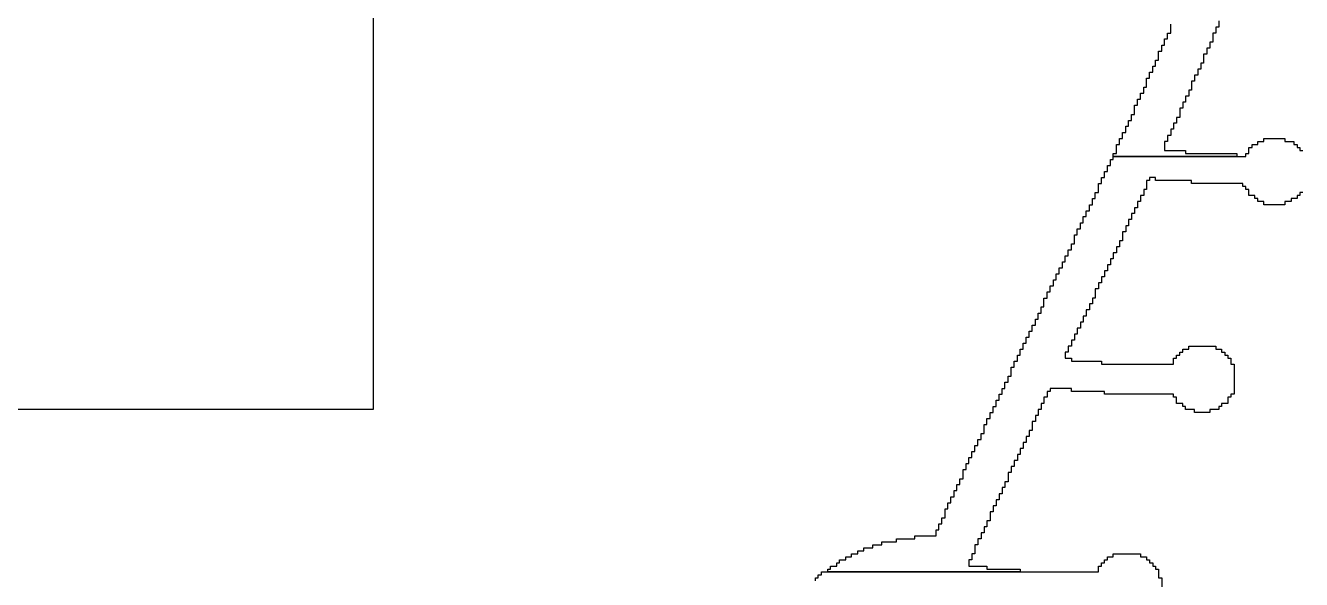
# Model space of a CAD drawing. Extents: x 134.1 to 218.7, y -126.2 to -72.1.
# Drawn here: x 200.26 to 209.23, y -112.63 to -108.73 of the extents above; entities that cross this region are included whole.
import ezdxf

# ---------------------------------------------------------------- set-up
doc = ezdxf.new("R2010")
doc.units = 0
doc.header["$MEASUREMENT"] = 0
doc.layers.add('BLACK', color=7, linetype='CONTINUOUS')

msp = doc.modelspace()

# ---------------------------------------------------------------- linework, layer by layer
at = {"layer": 'BLACK', "linetype": 'CONTINUOUS'}
for p, q in [((202.702, -83.4072), (202.702, -111.432)), ((208.313, -108.786), (208.313, -108.723)), ((208.651, -108.744), (208.631, -108.744)), ((208.631, -108.744), (208.631, -108.786)), ((208.651, -108.701), (208.651, -108.744)), ((208.27, -108.871), (208.27, -108.828)), ((208.27, -108.828), (208.29, -108.828)), ((208.29, -108.828), (208.29, -108.786)), ((208.29, -108.786), (208.313, -108.786)), ((208.608, -108.85), (208.587, -108.85)), ((208.587, -108.85), (208.587, -108.892)), ((208.631, -108.786), (208.608, -108.786)), ((208.608, -108.786), (208.608, -108.85)), ((208.227, -108.977), (208.227, -108.913)), ((208.227, -108.913), (208.25, -108.913)), ((208.25, -108.913), (208.25, -108.871)), ((208.25, -108.871), (208.27, -108.871)), ((208.567, -108.934), (208.544, -108.934)), ((208.544, -108.934), (208.544, -108.998)), ((208.587, -108.892), (208.567, -108.892)), ((208.567, -108.892), (208.567, -108.934)), ((208.186, -109.061), (208.186, -109.019)), ((208.186, -109.019), (208.206, -109.019)), ((208.206, -109.019), (208.206, -108.977)), ((208.206, -108.977), (208.227, -108.977)), ((208.524, -109.04), (208.504, -109.04)), ((208.504, -109.04), (208.504, -109.082)), ((208.544, -108.998), (208.524, -108.998)), ((208.524, -108.998), (208.524, -109.04)), ((208.143, -109.167), (208.143, -109.104)), ((208.143, -109.104), (208.163, -109.104)), ((208.163, -109.104), (208.163, -109.061)), ((208.163, -109.061), (208.186, -109.061)), ((208.481, -109.125), (208.46, -109.125)), ((208.46, -109.125), (208.46, -109.188)), ((208.504, -109.082), (208.481, -109.082)), ((208.481, -109.082), (208.481, -109.125)), ((208.1, -109.252), (208.1, -109.209)), ((208.1, -109.209), (208.123, -109.209)), ((208.123, -109.209), (208.123, -109.167)), ((208.123, -109.167), (208.143, -109.167)), ((208.46, -109.188), (208.44, -109.188)), ((208.44, -109.188), (208.44, -109.231)), ((208.059, -109.358), (208.059, -109.294)), ((208.059, -109.294), (208.079, -109.294)), ((208.079, -109.294), (208.079, -109.252)), ((208.079, -109.252), (208.1, -109.252)), ((208.397, -109.315), (208.377, -109.315)), ((208.377, -109.315), (208.377, -109.379)), ((208.417, -109.273), (208.397, -109.273)), ((208.397, -109.273), (208.397, -109.315)), ((208.44, -109.231), (208.417, -109.231)), ((208.417, -109.231), (208.417, -109.273)), ((208.016, -109.442), (208.016, -109.4)), ((208.016, -109.4), (208.036, -109.4)), ((208.036, -109.4), (208.036, -109.358)), ((208.036, -109.358), (208.059, -109.358)), ((208.377, -109.379), (208.354, -109.379)), ((208.354, -109.379), (208.354, -109.421)), ((207.973, -109.527), (207.973, -109.485)), ((207.973, -109.485), (207.996, -109.485)), ((207.996, -109.485), (207.996, -109.442)), ((207.996, -109.442), (208.016, -109.442)), ((208.333, -109.463), (208.313, -109.463)), ((208.313, -109.463), (208.313, -109.506)), ((208.354, -109.421), (208.333, -109.421)), ((208.333, -109.421), (208.333, -109.463)), ((207.932, -109.633), (207.932, -109.569)), ((207.932, -109.569), (207.952, -109.569)), ((207.952, -109.569), (207.952, -109.527)), ((207.952, -109.527), (207.973, -109.527)), ((208.29, -109.548), (208.27, -109.548)), ((208.27, -109.548), (208.27, -109.612)), ((208.313, -109.506), (208.29, -109.506)), ((208.29, -109.506), (208.29, -109.548)), ((208.885, -109.59), (208.885, -109.569)), ((208.885, -109.569), (208.925, -109.569)), ((208.925, -109.569), (208.925, -109.548)), ((208.925, -109.548), (208.968, -109.548)), ((208.968, -109.548), (208.968, -109.527)), ((208.968, -109.527), (209.116, -109.527)), ((209.116, -109.527), (209.116, -109.548)), ((209.116, -109.548), (209.179, -109.548)), ((209.179, -109.548), (209.179, -109.569)), ((209.179, -109.569), (209.202, -109.569)), ((209.202, -109.569), (209.202, -109.59)), ((207.909, -109.654), (207.909, -109.633)), ((207.909, -109.633), (207.932, -109.633)), ((207.909, -109.675), (207.909, -109.654)), ((207.909, -109.654), (208.841, -109.654)), ((208.778, -109.654), (207.909, -109.654)), ((208.27, -109.612), (208.417, -109.612)), ((208.417, -109.612), (208.417, -109.633)), ((208.417, -109.633), (208.778, -109.633)), ((208.778, -109.633), (208.778, -109.654)), ((208.841, -109.654), (208.841, -109.633)), ((208.841, -109.633), (208.862, -109.633)), ((208.862, -109.633), (208.862, -109.59)), ((208.862, -109.59), (208.885, -109.59)), ((209.202, -109.59), (209.222, -109.59)), ((209.222, -109.59), (209.222, -109.612)), ((209.222, -109.612), (209.243, -109.612)), ((207.846, -109.802), (207.846, -109.76)), ((207.846, -109.76), (207.869, -109.76)), ((207.869, -109.76), (207.869, -109.717)), ((207.869, -109.717), (207.889, -109.717)), ((207.889, -109.717), (207.889, -109.675)), ((207.889, -109.675), (207.909, -109.675)), ((207.805, -109.908), (207.805, -109.844)), ((207.805, -109.844), (207.825, -109.844)), ((207.825, -109.844), (207.825, -109.802)), ((207.825, -109.802), (207.846, -109.802)), ((208.163, -109.823), (208.143, -109.823)), ((208.143, -109.823), (208.143, -109.887)), ((208.206, -109.802), (208.163, -109.802)), ((208.163, -109.802), (208.163, -109.823)), ((208.206, -109.823), (208.206, -109.802)), ((208.46, -109.823), (208.206, -109.823)), ((208.46, -109.844), (208.46, -109.823)), ((208.821, -109.844), (208.46, -109.844)), ((208.821, -109.866), (208.821, -109.844)), ((207.782, -109.95), (207.782, -109.908)), ((207.782, -109.908), (207.805, -109.908)), ((208.123, -109.929), (208.1, -109.929)), ((208.1, -109.929), (208.1, -109.971)), ((208.143, -109.887), (208.123, -109.887)), ((208.123, -109.887), (208.123, -109.929)), ((208.841, -109.866), (208.821, -109.866)), ((208.841, -109.887), (208.841, -109.866)), ((208.862, -109.887), (208.841, -109.887)), ((208.862, -109.929), (208.862, -109.887)), ((208.905, -109.929), (208.862, -109.929)), ((208.905, -109.95), (208.905, -109.929)), ((209.222, -109.929), (209.202, -109.929)), ((209.202, -109.929), (209.202, -109.95)), ((209.243, -109.908), (209.222, -109.908)), ((209.222, -109.908), (209.222, -109.929)), ((207.742, -110.035), (207.742, -109.993)), ((207.742, -109.993), (207.762, -109.993)), ((207.762, -109.993), (207.762, -109.95)), ((207.762, -109.95), (207.782, -109.95)), ((208.079, -110.014), (208.059, -110.014)), ((208.059, -110.014), (208.059, -110.056)), ((208.1, -109.971), (208.079, -109.971)), ((208.079, -109.971), (208.079, -110.014)), ((208.925, -109.95), (208.905, -109.95)), ((208.925, -109.971), (208.925, -109.95)), ((208.968, -109.971), (208.925, -109.971)), ((208.968, -109.993), (208.968, -109.971)), ((209.116, -109.993), (208.968, -109.993)), ((209.159, -109.971), (209.116, -109.971)), ((209.116, -109.971), (209.116, -109.993)), ((209.202, -109.95), (209.159, -109.95)), ((209.159, -109.95), (209.159, -109.971)), ((207.678, -110.162), (207.678, -110.12)), ((207.678, -110.12), (207.698, -110.12)), ((207.698, -110.12), (207.698, -110.077)), ((207.698, -110.077), (207.719, -110.077)), ((207.719, -110.077), (207.719, -110.035)), ((207.719, -110.035), (207.742, -110.035)), ((208.036, -110.098), (208.016, -110.098)), ((208.016, -110.098), (208.016, -110.141)), ((208.059, -110.056), (208.036, -110.056)), ((208.036, -110.056), (208.036, -110.098)), ((207.635, -110.268), (207.635, -110.204)), ((207.635, -110.204), (207.655, -110.204)), ((207.655, -110.204), (207.655, -110.162)), ((207.655, -110.162), (207.678, -110.162)), ((207.996, -110.183), (207.973, -110.183)), ((207.973, -110.183), (207.973, -110.247)), ((208.016, -110.141), (207.996, -110.141)), ((207.996, -110.141), (207.996, -110.183)), ((207.615, -110.31), (207.615, -110.268)), ((207.615, -110.268), (207.635, -110.268)), ((207.952, -110.289), (207.932, -110.289)), ((207.932, -110.289), (207.932, -110.331)), ((207.973, -110.247), (207.952, -110.247)), ((207.952, -110.247), (207.952, -110.289)), ((207.571, -110.395), (207.571, -110.352)), ((207.571, -110.352), (207.592, -110.352)), ((207.592, -110.352), (207.592, -110.31)), ((207.592, -110.31), (207.615, -110.31)), ((207.909, -110.374), (207.889, -110.374)), ((207.889, -110.374), (207.889, -110.416)), ((207.932, -110.331), (207.909, -110.331)), ((207.909, -110.331), (207.909, -110.374)), ((207.508, -110.522), (207.508, -110.479)), ((207.508, -110.479), (207.528, -110.479)), ((207.528, -110.479), (207.528, -110.437)), ((207.528, -110.437), (207.551, -110.437)), ((207.551, -110.437), (207.551, -110.395)), ((207.551, -110.395), (207.571, -110.395)), ((207.869, -110.458), (207.846, -110.458)), ((207.846, -110.458), (207.846, -110.501)), ((207.889, -110.416), (207.869, -110.416)), ((207.869, -110.416), (207.869, -110.458)), ((207.465, -110.606), (207.465, -110.564)), ((207.465, -110.564), (207.488, -110.564)), ((207.488, -110.564), (207.488, -110.522)), ((207.488, -110.522), (207.508, -110.522)), ((207.825, -110.543), (207.805, -110.543)), ((207.805, -110.543), (207.805, -110.585)), ((207.846, -110.501), (207.825, -110.501)), ((207.825, -110.501), (207.825, -110.543)), ((207.421, -110.712), (207.421, -110.649)), ((207.421, -110.649), (207.444, -110.649)), ((207.444, -110.649), (207.444, -110.606)), ((207.444, -110.606), (207.465, -110.606)), ((207.782, -110.649), (207.762, -110.649)), ((207.762, -110.649), (207.762, -110.691)), ((207.805, -110.585), (207.782, -110.585)), ((207.782, -110.585), (207.782, -110.649)), ((207.401, -110.755), (207.401, -110.712)), ((207.401, -110.712), (207.421, -110.712)), ((207.742, -110.733), (207.719, -110.733)), ((207.719, -110.733), (207.719, -110.776)), ((207.762, -110.691), (207.742, -110.691)), ((207.742, -110.691), (207.742, -110.733)), ((207.338, -110.882), (207.338, -110.839)), ((207.338, -110.839), (207.361, -110.839)), ((207.361, -110.839), (207.361, -110.797)), ((207.361, -110.797), (207.381, -110.797)), ((207.381, -110.797), (207.381, -110.755)), ((207.381, -110.755), (207.401, -110.755)), ((207.698, -110.818), (207.678, -110.818)), ((207.678, -110.818), (207.678, -110.86)), ((207.719, -110.776), (207.698, -110.776)), ((207.698, -110.776), (207.698, -110.818)), ((207.297, -110.966), (207.297, -110.924)), ((207.297, -110.924), (207.317, -110.924)), ((207.317, -110.924), (207.317, -110.882)), ((207.317, -110.882), (207.338, -110.882)), ((207.655, -110.903), (207.635, -110.903)), ((207.635, -110.903), (207.635, -110.945)), ((207.678, -110.86), (207.655, -110.86)), ((207.655, -110.86), (207.655, -110.903)), ((207.254, -111.051), (207.254, -111.009)), ((207.254, -111.009), (207.274, -111.009)), ((207.274, -111.009), (207.274, -110.966)), ((207.274, -110.966), (207.297, -110.966)), ((207.615, -110.987), (207.592, -110.987)), ((207.592, -110.987), (207.592, -111.03)), ((207.635, -110.945), (207.615, -110.945)), ((207.615, -110.945), (207.615, -110.987)), ((208.397, -111.03), (208.397, -111.009)), ((208.397, -111.009), (208.44, -111.009)), ((208.44, -111.009), (208.44, -110.987)), ((208.44, -110.987), (208.631, -110.987)), ((208.631, -110.987), (208.631, -111.009)), ((208.631, -111.009), (208.671, -111.009)), ((208.671, -111.009), (208.671, -111.03)), ((207.211, -111.136), (207.211, -111.093)), ((207.211, -111.093), (207.234, -111.093)), ((207.234, -111.093), (207.234, -111.051)), ((207.234, -111.051), (207.254, -111.051)), ((207.592, -111.03), (207.571, -111.03)), ((207.571, -111.03), (207.571, -111.072)), ((207.571, -111.072), (207.615, -111.072)), ((207.615, -111.072), (207.615, -111.093)), ((207.615, -111.093), (207.825, -111.093)), ((207.825, -111.093), (207.825, -111.114)), ((208.333, -111.114), (208.333, -111.072)), ((208.333, -111.072), (208.354, -111.072)), ((208.354, -111.072), (208.354, -111.051)), ((208.354, -111.051), (208.377, -111.051)), ((208.377, -111.051), (208.377, -111.03)), ((208.377, -111.03), (208.397, -111.03)), ((208.671, -111.03), (208.694, -111.03)), ((208.694, -111.03), (208.694, -111.051)), ((208.694, -111.051), (208.714, -111.051)), ((208.714, -111.051), (208.714, -111.072)), ((208.714, -111.072), (208.735, -111.072)), ((208.735, -111.072), (208.735, -111.114)), ((207.17, -111.241), (207.17, -111.199)), ((207.17, -111.199), (207.19, -111.199)), ((207.19, -111.199), (207.19, -111.136)), ((207.19, -111.136), (207.211, -111.136)), ((207.825, -111.114), (208.333, -111.114)), ((208.735, -111.114), (208.758, -111.114)), ((208.758, -111.114), (208.758, -111.326)), ((207.127, -111.326), (207.127, -111.284)), ((207.127, -111.284), (207.147, -111.284)), ((207.147, -111.284), (207.147, -111.241)), ((207.147, -111.241), (207.17, -111.241)), ((207.615, -111.284), (207.465, -111.284)), ((207.465, -111.284), (207.465, -111.305)), ((207.615, -111.305), (207.615, -111.284)), ((207.084, -111.411), (207.084, -111.368)), ((207.084, -111.368), (207.107, -111.368)), ((207.107, -111.368), (207.107, -111.326)), ((207.107, -111.326), (207.127, -111.326)), ((207.444, -111.347), (207.421, -111.347)), ((207.421, -111.347), (207.421, -111.39)), ((207.465, -111.305), (207.444, -111.305)), ((207.444, -111.305), (207.444, -111.347)), ((207.846, -111.305), (207.615, -111.305)), ((207.846, -111.326), (207.846, -111.305)), ((208.333, -111.326), (207.846, -111.326)), ((208.333, -111.347), (208.333, -111.326)), ((208.354, -111.347), (208.333, -111.347)), ((208.354, -111.39), (208.354, -111.347)), ((208.735, -111.347), (208.714, -111.347)), ((208.714, -111.347), (208.714, -111.39)), ((208.758, -111.326), (208.735, -111.326)), ((208.735, -111.326), (208.735, -111.347)), ((202.702, -111.432), (156.708, -111.432)), ((207.043, -111.495), (207.043, -111.453)), ((207.043, -111.453), (207.063, -111.453)), ((207.063, -111.453), (207.063, -111.411)), ((207.063, -111.411), (207.084, -111.411)), ((207.401, -111.432), (207.381, -111.432)), ((207.381, -111.432), (207.381, -111.474)), ((207.421, -111.39), (207.401, -111.39)), ((207.401, -111.39), (207.401, -111.432)), ((208.397, -111.39), (208.354, -111.39)), ((208.397, -111.411), (208.397, -111.39)), ((208.417, -111.411), (208.397, -111.411)), ((208.417, -111.432), (208.417, -111.411)), ((208.481, -111.432), (208.417, -111.432)), ((208.481, -111.453), (208.481, -111.432)), ((208.587, -111.453), (208.481, -111.453)), ((208.651, -111.432), (208.587, -111.432)), ((208.587, -111.432), (208.587, -111.453)), ((208.671, -111.411), (208.651, -111.411)), ((208.651, -111.411), (208.651, -111.432)), ((208.714, -111.39), (208.671, -111.39)), ((208.671, -111.39), (208.671, -111.411)), ((207, -111.601), (207, -111.538)), ((207, -111.538), (207.02, -111.538)), ((207.02, -111.538), (207.02, -111.495)), ((207.02, -111.495), (207.043, -111.495)), ((207.361, -111.517), (207.338, -111.517)), ((207.338, -111.517), (207.338, -111.58)), ((207.381, -111.474), (207.361, -111.474)), ((207.361, -111.474), (207.361, -111.517)), ((206.957, -111.686), (206.957, -111.644)), ((206.957, -111.644), (206.98, -111.644)), ((206.98, -111.644), (206.98, -111.601)), ((206.98, -111.601), (207, -111.601)), ((207.317, -111.622), (207.297, -111.622)), ((207.297, -111.622), (207.297, -111.665)), ((207.338, -111.58), (207.317, -111.58)), ((207.317, -111.58), (207.317, -111.622)), ((206.913, -111.771), (206.913, -111.728)), ((206.913, -111.728), (206.936, -111.728)), ((206.936, -111.728), (206.936, -111.686)), ((206.936, -111.686), (206.957, -111.686)), ((207.274, -111.707), (207.254, -111.707)), ((207.254, -111.707), (207.254, -111.749)), ((207.297, -111.665), (207.274, -111.665)), ((207.274, -111.665), (207.274, -111.707)), ((206.873, -111.855), (206.873, -111.813)), ((206.873, -111.813), (206.893, -111.813)), ((206.893, -111.813), (206.893, -111.771)), ((206.893, -111.771), (206.913, -111.771)), ((207.234, -111.792), (207.211, -111.792)), ((207.211, -111.792), (207.211, -111.834)), ((207.254, -111.749), (207.234, -111.749)), ((207.234, -111.749), (207.234, -111.792)), ((206.853, -111.919), (206.853, -111.855)), ((206.853, -111.855), (206.873, -111.855)), ((207.19, -111.876), (207.17, -111.876)), ((207.17, -111.876), (207.17, -111.94)), ((207.211, -111.834), (207.19, -111.834)), ((207.19, -111.834), (207.19, -111.876)), ((206.789, -112.046), (206.789, -112.003)), ((206.789, -112.003), (206.809, -112.003)), ((206.809, -112.003), (206.809, -111.961)), ((206.809, -111.961), (206.83, -111.961)), ((206.83, -111.961), (206.83, -111.919)), ((206.83, -111.919), (206.853, -111.919)), ((207.147, -111.982), (207.127, -111.982)), ((207.127, -111.982), (207.127, -112.025)), ((207.17, -111.94), (207.147, -111.94)), ((207.147, -111.94), (207.147, -111.982)), ((206.746, -112.13), (206.746, -112.088)), ((206.746, -112.088), (206.766, -112.088)), ((206.766, -112.088), (206.766, -112.046)), ((206.766, -112.046), (206.789, -112.046)), ((207.107, -112.067), (207.084, -112.067)), ((207.084, -112.067), (207.084, -112.109)), ((207.127, -112.025), (207.107, -112.025)), ((207.107, -112.025), (207.107, -112.067)), ((206.726, -112.194), (206.726, -112.13)), ((206.726, -112.13), (206.746, -112.13)), ((207.063, -112.152), (207.043, -112.152)), ((207.043, -112.152), (207.043, -112.215)), ((207.084, -112.109), (207.063, -112.109)), ((207.063, -112.109), (207.063, -112.152)), ((206.682, -112.279), (206.682, -112.236)), ((206.682, -112.236), (206.703, -112.236)), ((206.703, -112.236), (206.703, -112.194)), ((206.703, -112.194), (206.726, -112.194)), ((207.02, -112.257), (207, -112.257)), ((207, -112.257), (207, -112.3)), ((207.043, -112.215), (207.02, -112.215)), ((207.02, -112.215), (207.02, -112.257)), ((206.281, -112.384), (206.281, -112.363)), ((206.281, -112.363), (206.385, -112.363)), ((206.385, -112.363), (206.385, -112.342)), ((206.385, -112.342), (206.512, -112.342)), ((206.512, -112.342), (206.512, -112.321)), ((206.512, -112.321), (206.662, -112.321)), ((206.662, -112.321), (206.662, -112.279)), ((206.662, -112.279), (206.682, -112.279)), ((206.98, -112.342), (206.957, -112.342)), ((206.957, -112.342), (206.957, -112.384)), ((207, -112.3), (206.98, -112.3)), ((206.98, -112.3), (206.98, -112.342)), ((206.068, -112.469), (206.068, -112.448)), ((206.068, -112.448), (206.111, -112.448)), ((206.111, -112.448), (206.111, -112.427)), ((206.111, -112.427), (206.154, -112.427)), ((206.154, -112.427), (206.154, -112.406)), ((206.154, -112.406), (206.218, -112.406)), ((206.218, -112.406), (206.218, -112.384)), ((206.218, -112.384), (206.281, -112.384)), ((206.936, -112.448), (206.913, -112.448)), ((206.913, -112.448), (206.913, -112.49)), ((206.957, -112.384), (206.936, -112.384)), ((206.936, -112.384), (206.936, -112.448)), ((207.909, -112.469), (207.909, -112.448)), ((207.909, -112.448), (208.1, -112.448)), ((208.1, -112.448), (208.1, -112.469)), ((205.92, -112.554), (205.92, -112.533)), ((205.92, -112.533), (205.964, -112.533)), ((205.964, -112.533), (205.964, -112.511)), ((205.964, -112.511), (205.984, -112.511)), ((205.984, -112.511), (205.984, -112.49)), ((205.984, -112.49), (206.027, -112.49)), ((206.027, -112.49), (206.027, -112.469)), ((206.027, -112.469), (206.068, -112.469)), ((206.913, -112.49), (206.893, -112.49)), ((206.893, -112.49), (206.893, -112.533)), ((206.893, -112.533), (207.02, -112.533)), ((207.02, -112.533), (207.02, -112.554)), ((207.805, -112.575), (207.805, -112.533)), ((207.805, -112.533), (207.825, -112.533)), ((207.825, -112.533), (207.825, -112.511)), ((207.825, -112.511), (207.846, -112.511)), ((207.846, -112.511), (207.846, -112.49)), ((207.846, -112.49), (207.869, -112.49)), ((207.869, -112.49), (207.869, -112.469)), ((207.869, -112.469), (207.909, -112.469)), ((208.1, -112.469), (208.143, -112.469)), ((208.143, -112.469), (208.143, -112.49)), ((208.143, -112.49), (208.163, -112.49)), ((208.163, -112.49), (208.163, -112.511)), ((208.163, -112.511), (208.186, -112.511)), ((208.186, -112.511), (208.186, -112.533)), ((208.186, -112.533), (208.206, -112.533)), ((208.206, -112.533), (208.206, -112.554)), ((205.814, -112.638), (205.814, -112.617)), ((205.814, -112.617), (205.834, -112.617)), ((205.834, -112.617), (205.834, -112.596)), ((205.834, -112.596), (205.857, -112.596)), ((205.857, -112.596), (205.857, -112.575)), ((205.857, -112.575), (207.805, -112.575)), ((205.9, -112.575), (205.9, -112.554)), ((205.9, -112.554), (205.92, -112.554)), ((207.254, -112.575), (205.9, -112.575)), ((207.02, -112.554), (207.254, -112.554)), ((207.254, -112.554), (207.254, -112.575)), ((208.206, -112.554), (208.227, -112.554)), ((208.227, -112.554), (208.227, -112.617)), ((208.227, -112.617), (208.25, -112.617)), ((208.25, -112.617), (208.25, -112.744))]:
    msp.add_line(p, q, dxfattribs=at)

doc.saveas('drawing.dxf')
